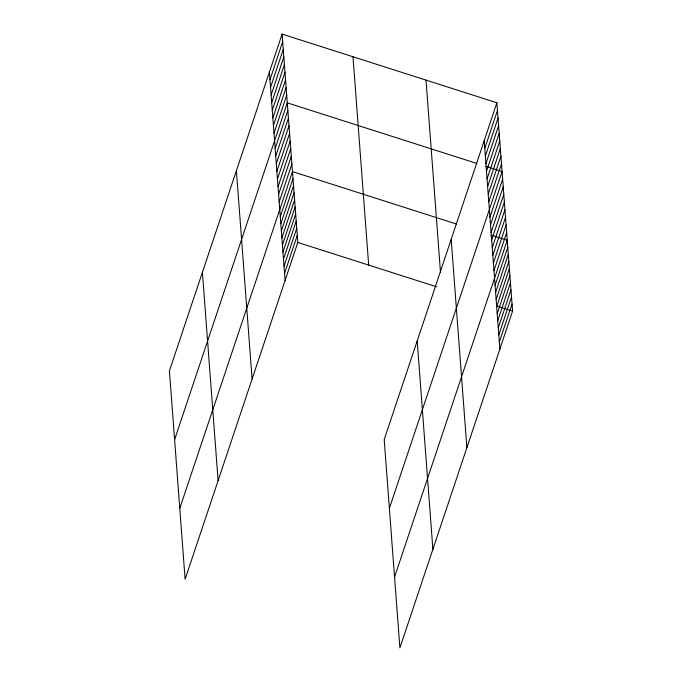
<?xml version="1.0" encoding="UTF-8"?>
<svg xmlns="http://www.w3.org/2000/svg" width="682" height="682" viewBox="0 0 682 682"><rect width="100%" height="100%" fill="white"/><g stroke="black" fill="none" stroke-linecap="round" stroke-linejoin="round"><path stroke-width="1.02" d="M282.109 34.1L169.417 370.897L185.112 579.231L297.804 242.434L282.109 34.1L496.888 102.769L512.583 311.103L399.891 647.9L384.196 439.566L496.888 102.769M269.97 79.734L282.68 41.738M270.549 87.373L283.26 49.377M271.121 95.011L283.831 57.015M271.7 102.65L284.411 64.654M272.271 110.288L284.982 72.292M272.851 117.926L285.562 79.93M273.422 125.565L286.133 87.569M274.002 133.203L286.713 95.216M174.601 439.651L287.284 102.854L476.752 163.424M275.153 148.48L287.864 110.493M275.724 156.118L288.435 118.131M276.304 163.757L289.015 125.769M276.875 171.404L289.586 133.408M277.455 179.042L290.165 141.046M278.026 186.68L290.737 148.685M278.606 194.319L291.316 156.323M279.177 201.957L291.887 163.961M179.775 508.397L292.467 171.6L456.616 224.08M280.285 216.68L292.996 178.684M280.822 223.764L293.533 185.768M281.351 230.848L294.07 192.853M281.888 237.924L294.598 199.937M282.425 245.008L295.135 207.021M282.953 252.093L295.664 214.105M283.49 259.177L296.201 221.181M284.019 266.261L296.738 228.265M284.556 273.346L297.267 235.35M484.749 148.403L497.468 110.407M485.328 156.042L498.039 118.046M485.899 163.68L498.619 125.684M486.479 171.318L499.19 133.322M487.05 178.957L499.77 140.961M487.63 186.595L500.341 148.599M488.201 194.234L500.92 156.238M488.781 201.872L501.492 163.876M389.379 508.312L502.071 171.514L485.865 166.34M489.932 217.149L502.643 179.161M490.503 224.787L503.222 186.8M491.083 232.426L503.793 194.438M491.654 240.064L504.373 202.077M492.233 247.702L504.944 209.715M492.805 255.349L505.524 217.353M493.384 262.988L506.095 224.992M493.956 270.626L506.675 232.63M394.554 577.066L507.246 240.269L491.049 235.094M495.064 285.349L507.783 247.353M495.601 292.433L508.312 254.437M496.138 299.509L508.849 261.521M496.667 306.593L509.377 268.606M497.204 313.677L509.914 275.69M497.732 320.762L510.451 282.766M498.269 327.846L510.98 289.85M498.806 334.93L511.517 296.934M499.335 342.014L512.046 304.019M297.804 242.434L436.633 286.824M496.385 305.92L512.583 311.103M484.177 140.765L499.872 349.099M451.186 239.365L466.88 447.699M426.011 80.109L440.487 272.254M417.188 340.957L432.882 549.291M352.986 56.759L368.681 265.093M269.399 72.096L285.093 280.43M236.407 170.696L252.093 379.03M202.409 272.288L218.104 480.622"/></g></svg>
